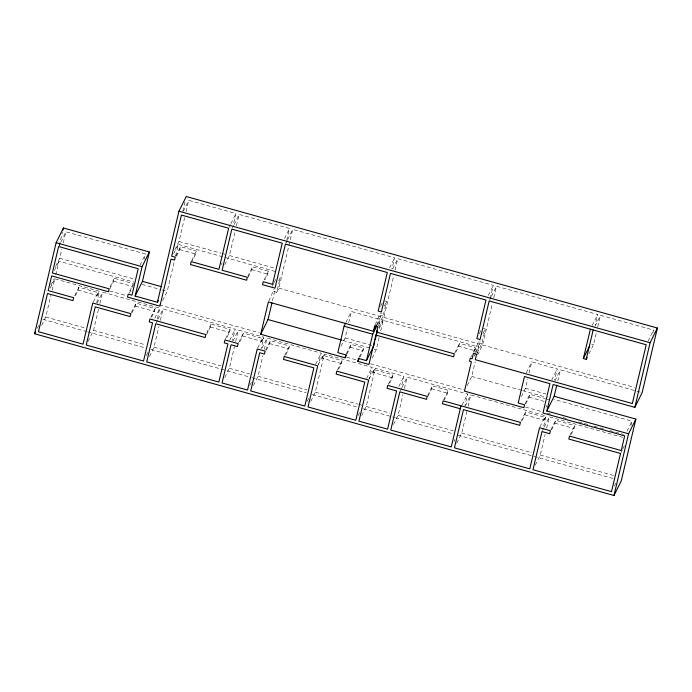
<?xml version="1.0" encoding="UTF-8"?>
<svg xmlns="http://www.w3.org/2000/svg" width="692" height="692" viewBox="0 0 692 692"><rect width="100%" height="100%" fill="white"/><g stroke="black" fill="none" stroke-linecap="round" stroke-linejoin="round"><path stroke-width="0.52" stroke-dasharray="3.46 2.59" d="M59.218 245.781L62.436 232.175M41.676 325.283L45.776 317.005L50.905 295.328M52.125 290.173L54.806 278.815L99.371 291.254L96.69 302.612M55.749 274.828L58.976 261.195L133.911 282.111M55.559 266.524L59.668 258.254L61.83 249.103M63.275 243.004L65.913 231.82L145.502 254.033L144.299 259.119M78.187 290.13L78.879 287.189L97.987 292.526L97.287 295.458L78.187 290.13L74.866 296.816M88.057 341.364L93.532 330.335L98.653 308.658M99.873 303.503L102.554 292.145L159.861 308.139L157.179 319.496M109.82 288.867L113.609 281.229L114.31 278.288L133.409 283.625L128.669 293.174M133.175 284.602L132.708 286.557L113.609 281.229M132.025 312.767L135.347 306.08L136.039 303.148L155.138 308.476L154.446 311.417L151.6 317.144M182.783 211.164L185.257 200.697M149.455 356.415L154.013 347.22L158.892 326.572M160.362 320.379L163.044 309.03L235.202 329.167L232.521 340.525M162.646 300.596L167.213 291.401L174.367 261.118M175.604 255.893L178.32 244.406L276.013 271.671M174.912 249.734L179.012 241.465L184.85 216.786M186.061 211.648L188.734 200.343L235.955 213.517L233.282 224.831M176.469 256.282L179.782 249.596L180.474 246.655L196.398 251.101L195.698 254.042L192.385 260.72M206.588 334.668L210.385 327.031L211.077 324.09L230.177 329.418L229.484 332.359L226.163 339.045M224.857 264.725L229.424 255.538L235.012 231.889M236.465 225.722L239.138 214.408L289.55 228.481L286.142 242.875M248.047 277.354L251.845 269.707L252.537 266.775L268.453 271.212L267.761 274.153L264.915 279.879M224.796 377.443L229.355 368.248L234.484 346.571M235.704 341.416L238.385 330.058L263.851 337.168L261.169 348.526M242.667 336.035L243.359 333.103L262.458 338.431L261.766 341.372L242.667 336.035L239.345 342.722M268.833 300.985L274.067 289.334M272.466 300.743L275.182 289.256M273.574 291.436L276.757 292.318L280.225 277.63L278.331 281.454M253.445 385.435L258.012 376.249L262.891 355.602M264.353 349.408L267.034 338.059L321.157 353.162L318.476 364.52M276.757 292.318L278.841 288.114L292.733 229.363L394.604 257.805L391.871 269.344M266.325 350.256L269.646 343.569L270.338 340.628L289.438 345.965L288.746 348.898L285.424 355.584M341.355 363.585L322.256 358.257L322.948 355.316L342.047 360.644L341.355 363.585L338.033 370.272M310.751 401.429L315.31 392.243L324.34 354.053L372.088 367.383L369.407 378.732M341.009 346.208L345.118 337.93L347.28 328.778M348.725 322.68L351.363 311.495L380.02 319.488L378.576 325.595M346.977 353.975L350.299 347.289L350.991 344.357L363.724 347.912L363.032 350.844L359.71 357.53M375.185 324.808L380.427 313.156M376.604 324.825L380.712 316.555L381.456 313.407M378.368 325.69L383.108 316.14L386.586 301.452L383.403 300.562M372.149 358.032L376.258 349.754L379.233 337.168M380.721 330.871L383.204 320.379L478.708 347.038L477.221 353.335M378.879 327.55L383.896 317.438L393.817 275.477M395.054 270.235L397.788 258.687L493.292 285.346L489.815 300.034M392.286 377.806L373.187 372.469L373.879 369.537L392.987 374.865L392.286 377.806L388.973 384.493M361.682 415.65L366.25 406.455L375.272 368.265L403.929 376.266L401.239 387.624M393.514 424.533L398.082 415.347L402.96 394.7M404.422 388.506L407.112 377.157L467.593 394.042L464.912 405.391M427.941 396.455L431.73 388.809L432.431 385.877L448.347 390.323L447.655 393.255L444.333 399.941M458.822 346.268L459.514 343.336L475.439 347.773L474.738 350.714L458.822 346.268L455.5 352.955M473.873 352.349L479.115 340.698M467.195 385.608L471.762 376.413L475.231 361.726M475.292 352.375L479.4 344.097L480.144 340.948M477.056 353.24L481.796 343.682L485.274 328.994L482.886 328.328M456.729 443.226L461.754 433.114L466.875 411.437M468.095 406.282L470.776 394.924L546.118 415.961L543.436 427.31M477.567 355.1L482.583 344.988L492.254 304.073M493.742 297.776L496.475 286.237L597.689 314.488L595.181 324.972M521.405 396.559L525.513 388.281L527.676 379.13M529.12 373.031L531.759 361.847L557.233 368.957L554.586 380.142M524.934 414.828L525.626 411.887L544.725 417.224L544.033 420.156L524.934 414.828L521.612 421.514M525.782 403.886L529.103 397.199L529.795 394.267L544.872 398.471M535.253 465.145L540.279 455.033L545.158 434.394M546.619 428.201L549.301 416.843L622.662 437.327M557.769 381.032L560.416 369.848L635.913 390.919M551.611 429.888L554.923 423.201L555.624 420.26L574.723 425.597L574.023 428.53L570.71 435.216M588.961 353.828L593.52 344.642L596.495 332.048M597.732 326.806L600.466 315.267L653.525 330.075L652.53 334.271M631 425.338L631.995 421.143L553.963 399.353M59.071 245.608L60.438 242.849M60.896 241.932L65.913 231.82M54.408 270.382L58.976 261.195M50.94 285.069L54.132 278.634M50.239 288.01L54.806 278.815M37.342 328.25L38.709 325.491M74.615 295.787L78.879 287.189M93.238 302.075L97.987 292.526M97.287 295.458L99.371 291.254M97.079 303.174L102.554 292.145M110.037 286.886L114.31 278.288M140.026 265.062L145.502 254.033M129.395 293.244L132.241 287.517M131.298 312.697L136.039 303.148M183.259 211.371L188.734 200.343M173.761 253.592L178.32 244.406M175.733 256.204L180.474 246.655M150.873 317.074L155.138 308.476M154.844 318.251L159.861 308.139M156.202 322.818L157.568 320.059M158.027 319.142L163.044 309.03M191.658 260.65L196.398 251.101M146.272 355.524L148.097 351.847M229.113 227.305L230.479 224.554M230.938 223.628L235.955 213.517M232.296 228.196L233.662 225.436M234.121 224.519L239.138 214.408M221.215 264.759L222.132 262.917M206.813 332.688L211.077 324.09M247.797 276.324L252.537 266.775M225.436 338.976L230.177 329.418M229.727 340.204L235.202 329.167M232.91 341.087L238.385 330.058M284.524 238.593L289.55 228.481M264.188 279.81L268.453 271.212M285.882 243.152L287.258 240.401M287.708 239.475L292.733 229.363M238.619 342.652L243.359 333.103M272.302 286.298L273.729 283.426M274.196 282.474L276.099 278.651M257.718 347.981L262.458 338.431M261.766 341.372L263.851 337.168M262.017 348.171L267.034 338.059M265.598 350.178L270.338 340.628M249.803 385.47L251.628 381.794M284.697 355.515L289.438 345.965M315.682 364.191L321.157 353.162M318.208 364.866L322.948 355.316M322.256 358.257L324.34 354.053M345.888 322.524L351.363 311.495M307.11 401.464L308.935 397.788M337.307 370.203L342.047 360.644M346.251 353.906L350.991 344.357M389.579 267.916L394.604 257.805M392.762 268.799L397.788 258.687M380.557 306.297L382.451 302.473M384.216 306.227L386.586 301.452M358.984 357.461L363.724 347.912M377.278 325.006L380.02 319.488M379.095 328.657L383.204 320.379M366.613 378.412L372.088 367.383M369.139 379.086L373.879 369.537M373.187 372.469L375.272 368.265M358.041 415.684L359.866 412.008M388.247 384.415L392.987 374.865M398.903 386.378L403.929 376.266M400.261 390.945L401.637 388.186M402.087 387.269L407.112 377.157M427.691 395.426L432.431 385.877M454.774 352.885L459.514 343.336M488.267 295.458L493.292 285.346M489.625 300.025L491 297.266M491.45 296.349L496.475 286.237M443.607 399.872L448.347 390.323M479.245 333.838L481.139 330.023M470.69 357.332L471.641 355.42M473.536 351.597L475.439 347.773M482.904 333.769L485.274 328.994M474.141 356.233L475.508 353.474M475.966 352.557L478.708 347.038M462.118 405.071L467.593 394.042M465.301 405.962L470.776 394.924M454.004 441.418L454.921 439.584M526.283 372.876L531.759 361.847M525.055 403.817L529.795 394.267M520.886 421.437L525.626 411.887M551.758 379.986L557.233 368.957M554.941 380.877L560.416 369.848M545.832 407.311L546.775 405.4M539.985 426.774L544.725 417.224M544.033 420.156L546.118 415.961M592.214 325.525L597.689 314.488M542.459 430.632L543.826 427.881M544.284 426.955L549.301 416.843M594.99 326.295L600.466 315.267M550.875 429.81L555.624 420.26M569.983 435.147L574.723 425.597M648.049 341.104L653.525 330.075M626.978 431.254L631.995 421.143M620.983 452.551L622.35 449.791M622.809 448.874L624.634 445.198M614.236 486.147L616.062 482.471M591.608 344.106L593.52 344.642M179.012 241.465L221.103 253.211M222.132 253.497L225.211 254.362M229.424 255.538L274.681 268.167M179.782 249.596L195.698 254.042M251.845 269.707L267.761 274.153M379.925 315.249L383.108 316.14M478.613 342.8L481.796 343.682M278.841 288.114L380.712 316.555M383.896 317.438L479.4 344.097M482.583 344.988L634.434 387.373M636.951 391.205L641.086 392.364M59.668 258.254L134.084 279.023M345.118 337.93L373.767 345.931M525.513 388.281L545.884 393.973M142.232 284.429L160.968 289.663M162.006 289.948L167.213 291.401M342.955 340.455L368.974 347.721M374.173 349.175L376.258 349.754M471.762 376.413L521.707 390.357M522.745 390.643L544.595 396.741M545.876 398.756L548.894 399.595M350.299 347.289L363.032 350.844M529.103 397.199L544.18 401.412M109.57 290.969L126.204 295.614M159.48 304.904L259.292 332.765M346.64 357.141L355.991 359.753M370.549 363.819L464.133 389.942M525.513 407.078L541.127 411.429M547.363 413.176L551.524 414.335M562.977 417.527L567.137 418.695M578.581 421.886L588.987 424.793M594.186 426.246L604.592 429.144M609.79 430.597L623.319 434.377M135.347 306.08L154.446 311.417M210.385 327.031L229.484 332.359M269.646 343.569L288.746 348.898M431.73 388.809L447.655 393.255M554.923 423.201L574.023 428.53M45.776 317.005L85.168 327.999M93.532 330.335L145.718 344.901M154.013 347.22L221.025 365.921M229.355 368.248L249.734 373.94M258.012 376.249L306.928 389.899M315.31 392.243L357.876 404.119M358.914 404.413L362.028 405.278M366.25 406.455L389.778 413.029M398.082 415.347L453.442 430.796M461.754 433.114L531.932 452.706M540.279 455.033L613.64 475.508M42.939 319.349L86.63 331.537M87.668 331.831L144.879 347.799M151.124 349.538L226.016 370.445M227.054 370.739L250.98 377.417M252.018 377.702L306.115 392.805M312.352 394.544L357.081 407.034M363.326 408.773L394.526 417.484M395.565 417.778L452.776 433.746M457.983 435.199L532.875 456.097M533.913 456.391L612.965 478.457"/><path stroke-width="1.04" d="M635.87 419.092L628.57 433.798L546.862 410.987L554.162 396.282L635.87 419.092L621.286 480.776L613.986 495.489L34.6 333.76L56.13 242.702L63.43 227.988L149.377 251.983L142.44 281.359L135.139 296.064L157.421 302.283L158.33 300.449M62.929 230.081L63.43 227.988M135.139 296.064L142.076 266.688L149.377 251.983M157.421 302.283L178.951 211.224L186.252 196.511L657.4 328.025L642.124 392.649L634.823 407.363L553.116 384.553L546.862 410.987M346.502 354.935L345.083 357.799L260.72 334.253L268.358 301.937L373.412 331.26L376.145 325.742M260.72 334.253L268.02 319.54L271.973 302.828M345.438 323.441L344.062 326.2L337.817 352.643L345.775 354.858L345.083 357.799M377.728 331.407L375.903 335.084L368.957 364.459L357.816 361.354L358.508 358.413L366.466 360.636L373.308 346.848M366.466 360.636L372.72 334.201L376.82 325.923M373.412 331.26L374.709 325.759L377.893 326.65L376.595 332.151L454.307 353.837L453.606 356.778L375.903 335.084M373.767 345.931L374.727 341.865M375.211 339.824L377.374 330.672M460.984 405.806L451.271 446.937L390.781 430.052L399.812 391.862L426.514 399.319L427.215 396.378L387.771 385.375L387.07 388.307L396.628 390.971L387.598 429.161L358.949 421.168L368.672 380.038L336.831 371.154L336.139 374.095L364.788 382.088L355.766 420.278L308.009 406.948L317.732 365.826L284.222 356.466L283.53 359.407L313.857 367.867L304.826 406.057L250.712 390.954L259.734 352.764L264.43 354.07L265.123 351.138L257.251 348.941L247.528 390.063L222.054 382.953L231.085 344.772L237.451 346.545L238.143 343.604L224.961 339.928L224.269 342.869L227.902 343.881L218.871 382.07L146.713 361.925L155.743 323.735L205.169 337.532L205.861 334.599L149.93 318.986L149.23 321.918L152.56 322.853L143.529 361.034L86.232 345.04L95.254 306.85L130.131 316.59L130.823 313.649L92.771 303.027L83.049 344.158L38.475 331.71L47.506 293.529L72.971 300.631L73.663 297.698L48.198 290.588L51.675 275.9L108.393 291.73L109.094 288.798L52.367 272.959L58.612 246.525L138.201 268.738L131.956 295.173L128.193 294.126L127.501 297.067L159.913 306.115L171.019 259.111L174.566 260.097L175.266 257.165L171.711 256.17L181.434 215.048L228.654 228.23L218.931 269.352L191.182 261.611L190.482 264.543L246.629 280.217L247.321 277.276L222.123 270.243L231.837 229.113L282.25 243.186L272.527 284.308L263.237 281.722L262.545 284.654L275.009 288.14L285.433 244.077L387.304 272.51L378.187 311.071L381.37 311.962L390.487 273.401L485.983 300.06L476.874 338.613L480.058 339.504L489.175 300.942L646.224 344.78L632.332 403.531L475.283 359.693L476.58 354.192L473.397 353.301L472.1 358.811L470.223 358.283L469.522 361.224L471.408 361.743L464.462 391.118L523.887 407.709L524.579 404.768L518.213 402.995L524.458 376.552L549.932 383.662L542.986 413.038L624.694 435.848L621.226 450.535L569.507 436.098L568.815 439.039L620.525 453.476L611.503 491.657L532.978 469.738L542 431.557L549.707 433.702L550.408 430.77L539.518 427.725L529.795 468.856L454.454 447.819L463.476 409.638L519.718 425.329L520.41 422.397L443.131 400.824L442.439 403.765L460.292 408.747M554.162 396.282L556.809 385.098M590.388 329.202L583.356 358.551L586.219 359.347L593.165 329.972M613.986 495.489L628.57 433.798M634.823 407.363L650.099 342.73L657.4 328.025M34.6 333.76L35.517 331.926M357.816 361.354L359.235 358.491M376.595 332.151L377.512 330.309M583.356 358.551L589.74 345.68M586.219 359.347L587.136 357.513M178.951 211.224L650.099 342.73M56.13 242.702L142.076 266.688M344.062 326.2L372.72 334.201M142.44 281.359L161.686 286.73M268.02 319.54L341.909 340.17"/></g></svg>
